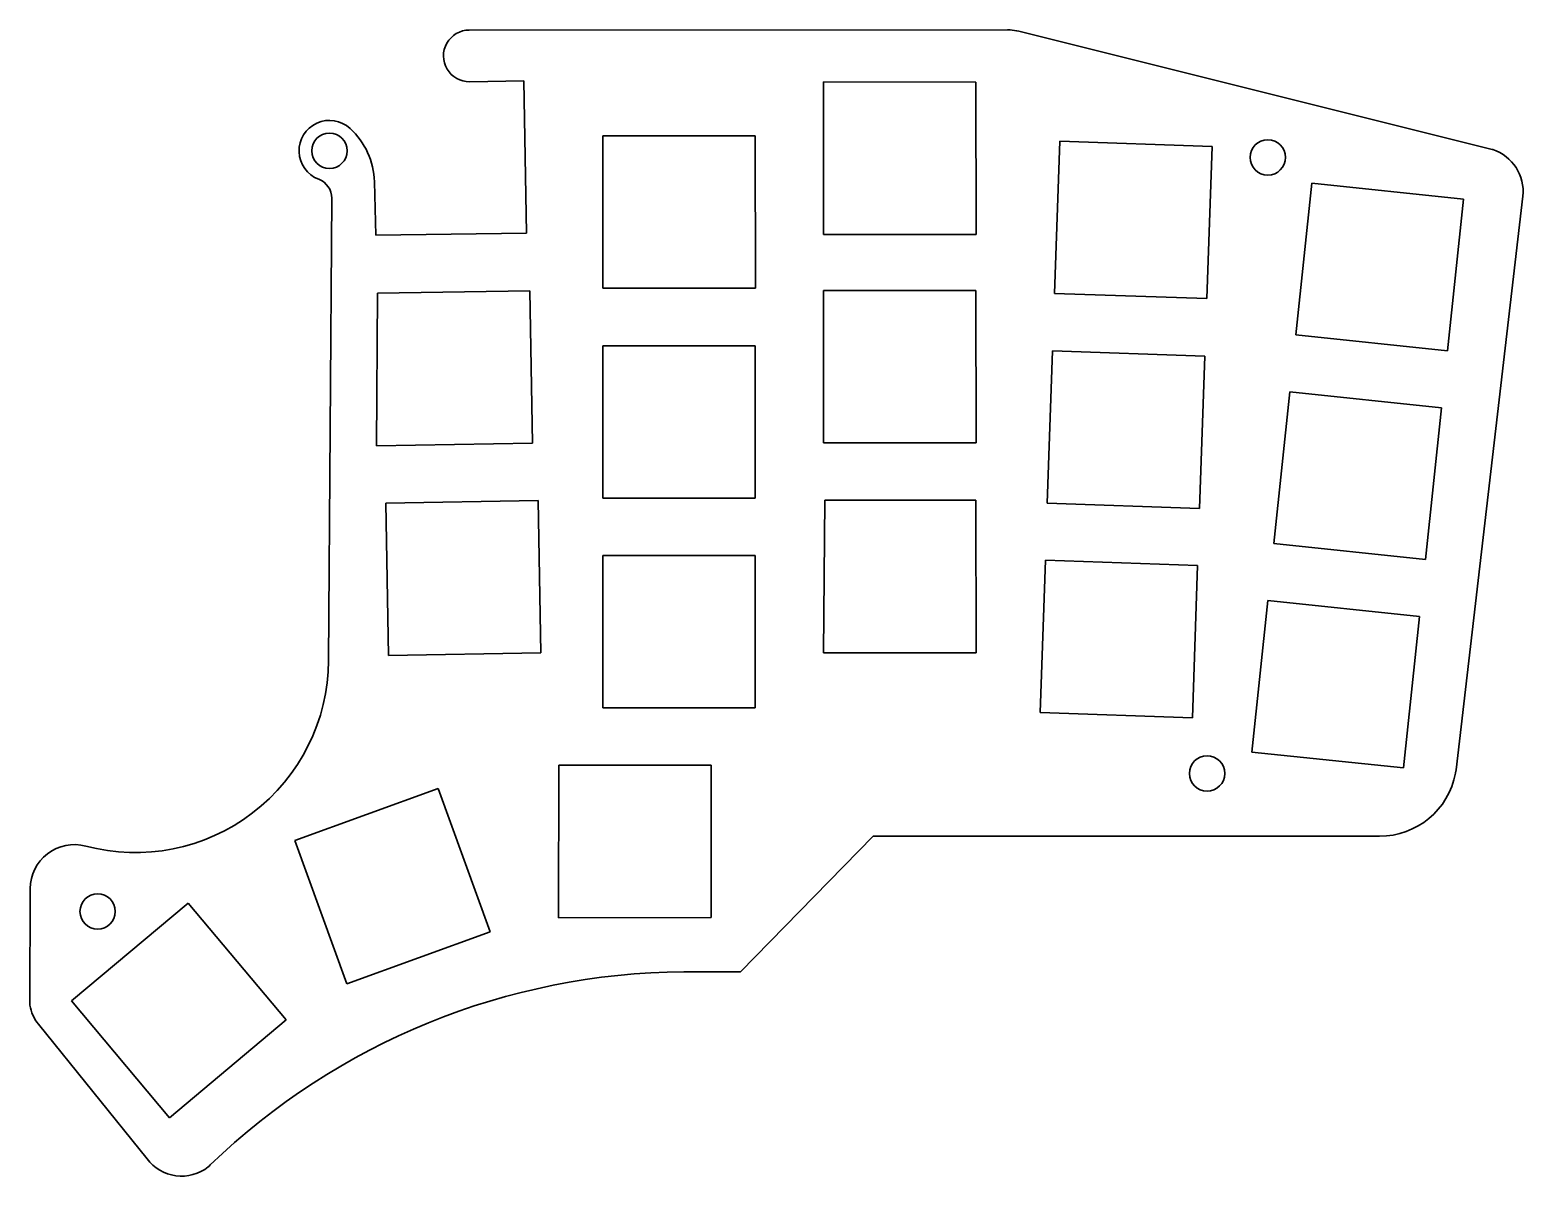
# Model space of a CAD drawing. Header units: millimetres. Extents: x 6 to 141, y 101 to 205.
import ezdxf

# ---------------------------------------------------------------- set-up
doc = ezdxf.new("R2010")
doc.units = ezdxf.units.MM

msp = doc.modelspace()

# ---------------------------------------------------------------- linework, layer by layer
at = {"color": 7, "lineweight": 35}
for p, q in [((45.362213, 204.792664), (94.118408, 204.810211)), ((94.118408, 204.810211), (94.304764, 204.808502)), ((94.304764, 204.808502), (94.346558, 204.806381)), ((95.131027, 204.683304), (137.793243, 194.038574)), ((50.312271, 200.195038), (45.402664, 200.111969)), ((50.555771, 186.397812), (50.312271, 200.195038)), ((77.459824, 200.094574), (77.45285, 186.284851)), ((91.259552, 200.08725), (77.459824, 200.094574)), ((91.262222, 186.287872), (91.259552, 200.08725)), ((57.470505, 195.212982), (57.463531, 181.403259)), ((71.270233, 195.205658), (57.470505, 195.212982)), ((71.272903, 181.406281), (71.270233, 195.205658)), ((98.860764, 194.743256), (98.371841, 180.9422)), ((112.651825, 194.254333), (98.860764, 194.743256)), ((112.172897, 180.463257), (112.651825, 194.254333)), ((137.793243, 194.038574), (138.016388, 193.978806)), ((138.016388, 193.978806), (138.067139, 193.96225)), ((36.763596, 191.048767), (36.898727, 186.213181)), ((121.691833, 190.913757), (120.241364, 177.180405)), ((135.415192, 189.464005), (121.691833, 190.913757)), ((32.618423, 147.672333), (32.896957, 189.563873)), ((133.975403, 175.739929), (135.415192, 189.464005)), ((140.802307, 189.73407), (134.753296, 137.796524)), ((36.898727, 186.213181), (50.555771, 186.397812)), ((77.45285, 186.284851), (91.262222, 186.287872)), ((57.463531, 181.403259), (71.272903, 181.406281)), ((37.045868, 180.947983), (36.954025, 167.134476)), ((50.843628, 181.181488), (37.045868, 180.947983)), ((51.087128, 167.384262), (50.843628, 181.181488)), ((77.46051, 181.202988), (77.453537, 167.393265)), ((91.260239, 181.195648), (77.46051, 181.202988)), ((91.262909, 167.396271), (91.260239, 181.195648)), ((98.371841, 180.9422), (112.172897, 180.463257)), ((57.46051, 176.202988), (57.453537, 162.393265)), ((71.260239, 176.195663), (57.46051, 176.202988)), ((71.262909, 162.396286), (71.260239, 176.195663)), ((120.241364, 177.180405), (133.975403, 175.739929)), ((98.190765, 175.743256), (97.701843, 161.9422)), ((111.981827, 175.254333), (98.190765, 175.743256)), ((111.502899, 161.463272), (111.981827, 175.254333)), ((119.691833, 172.013748), (118.241364, 158.280411)), ((133.415192, 170.563995), (119.691833, 172.013748)), ((131.975403, 156.839935), (133.415192, 170.563995)), ((36.954025, 167.134476), (51.087128, 167.384262)), ((77.453537, 167.393265), (91.262909, 167.396271)), ((57.453537, 162.393265), (71.262909, 162.396286)), ((51.606934, 162.182983), (37.809174, 161.949478)), ((37.809174, 161.949478), (38.043213, 148.141739)), ((51.850433, 148.385757), (51.606934, 162.182983)), ((77.574722, 162.202988), (77.453522, 148.393265)), ((91.260239, 162.195663), (77.574722, 162.202988)), ((91.262909, 148.396271), (91.260239, 162.195663)), ((97.701843, 161.9422), (111.502899, 161.463272)), ((118.241364, 158.280411), (131.975403, 156.839935)), ((57.46051, 157.212982), (57.453522, 143.403259)), ((71.260239, 157.205658), (57.46051, 157.212982)), ((71.262909, 143.406281), (71.260239, 157.205658)), ((97.550766, 156.78334), (97.061829, 142.982269)), ((111.341827, 156.294418), (97.550766, 156.78334)), ((110.8629, 142.503342), (111.341827, 156.294418)), ((117.711761, 153.128082), (116.261322, 139.394745)), ((131.43512, 151.678345), (117.711761, 153.128082)), ((129.995361, 137.954269), (131.43512, 151.678345)), ((38.043213, 148.141739), (51.850433, 148.385757)), ((77.453522, 148.393265), (91.262909, 148.396271)), ((57.453522, 143.403259), (71.262909, 143.406281)), ((97.061829, 142.982269), (110.8629, 142.503342)), ((116.261322, 139.394745), (129.995361, 137.954269)), ((53.46051, 138.202988), (53.453537, 124.393265)), ((67.260239, 138.195663), (53.46051, 138.202988)), ((67.262909, 124.396286), (67.260239, 138.195663)), ((134.708588, 137.506393), (134.702423, 137.473755)), ((134.753296, 137.796524), (134.708588, 137.506393)), ((42.529251, 136.084961), (29.55925, 131.37207)), ((47.251419, 123.118698), (42.529251, 136.084961)), ((29.55925, 131.37207), (34.275894, 118.392792)), ((81.941452, 131.77182), (69.941376, 119.496933)), ((127.819336, 131.771774), (81.941452, 131.77182)), ((5.555038, 116.475098), (5.583466, 127.024246)), ((19.894699, 125.721329), (9.318787, 116.856659)), ((28.766815, 115.1521), (19.894699, 125.721329)), ((34.275894, 118.392792), (47.251419, 123.118698)), ((53.453537, 124.393265), (67.262909, 124.396286)), ((65.602997, 119.484406), (64.78862, 119.486618)), ((69.941376, 119.496933), (65.602997, 119.484406)), ((9.318787, 116.856659), (18.190155, 106.2733)), ((18.190155, 106.2733), (28.766815, 115.1521)), ((16.172333, 102.563202), (6.328033, 114.734634)), ((21.754013, 101.852127), (21.712326, 101.816483)), ((21.902069, 101.993454), (21.754013, 101.852127))]:
    msp.add_line(p, q, dxfattribs=at)
for centre in [(32.695297, 193.854919), (117.695282, 193.254929), (112.195297, 137.454926), (11.695297, 124.954926)]:
    msp.add_circle(centre, 1.6, dxfattribs=at)
for centre, radius, start, end in [((45.363052, 202.452148), 2.34052, 90.020616, 270.969563), ((94.152481, 201.00769), 3.803647, 75.092049, 87.075288), ((32.695297, 193.854919), 2.756897, 47.350444, 249.321982), ((29.934738, 190.857925), 6.831517, 1.600788, 47.351144), ((136.828369, 190.16214), 3.996926, 353.851757, 71.944882), ((31.080292, 189.575958), 1.816706, 359.619057, 69.32198), ((15.118805, 147.788681), 17.5, 255.080672, 359.619057), ((127.826172, 138.768936), 6.997154, 269.943887, 349.332994), ((9.58345, 127.013474), 4, 75.08067, 179.845684), ((65.21907, 57.114059), 62.374048, 90.395402, 133.985116), ((9.185059, 117.04541), 3.67454, 188.928596, 218.966019), ((19.303986, 104.873032), 3.89135, 216.411651, 308.235485)]:
    msp.add_arc(centre, radius, start, end, dxfattribs=at)

doc.saveas('drawing.dxf')
